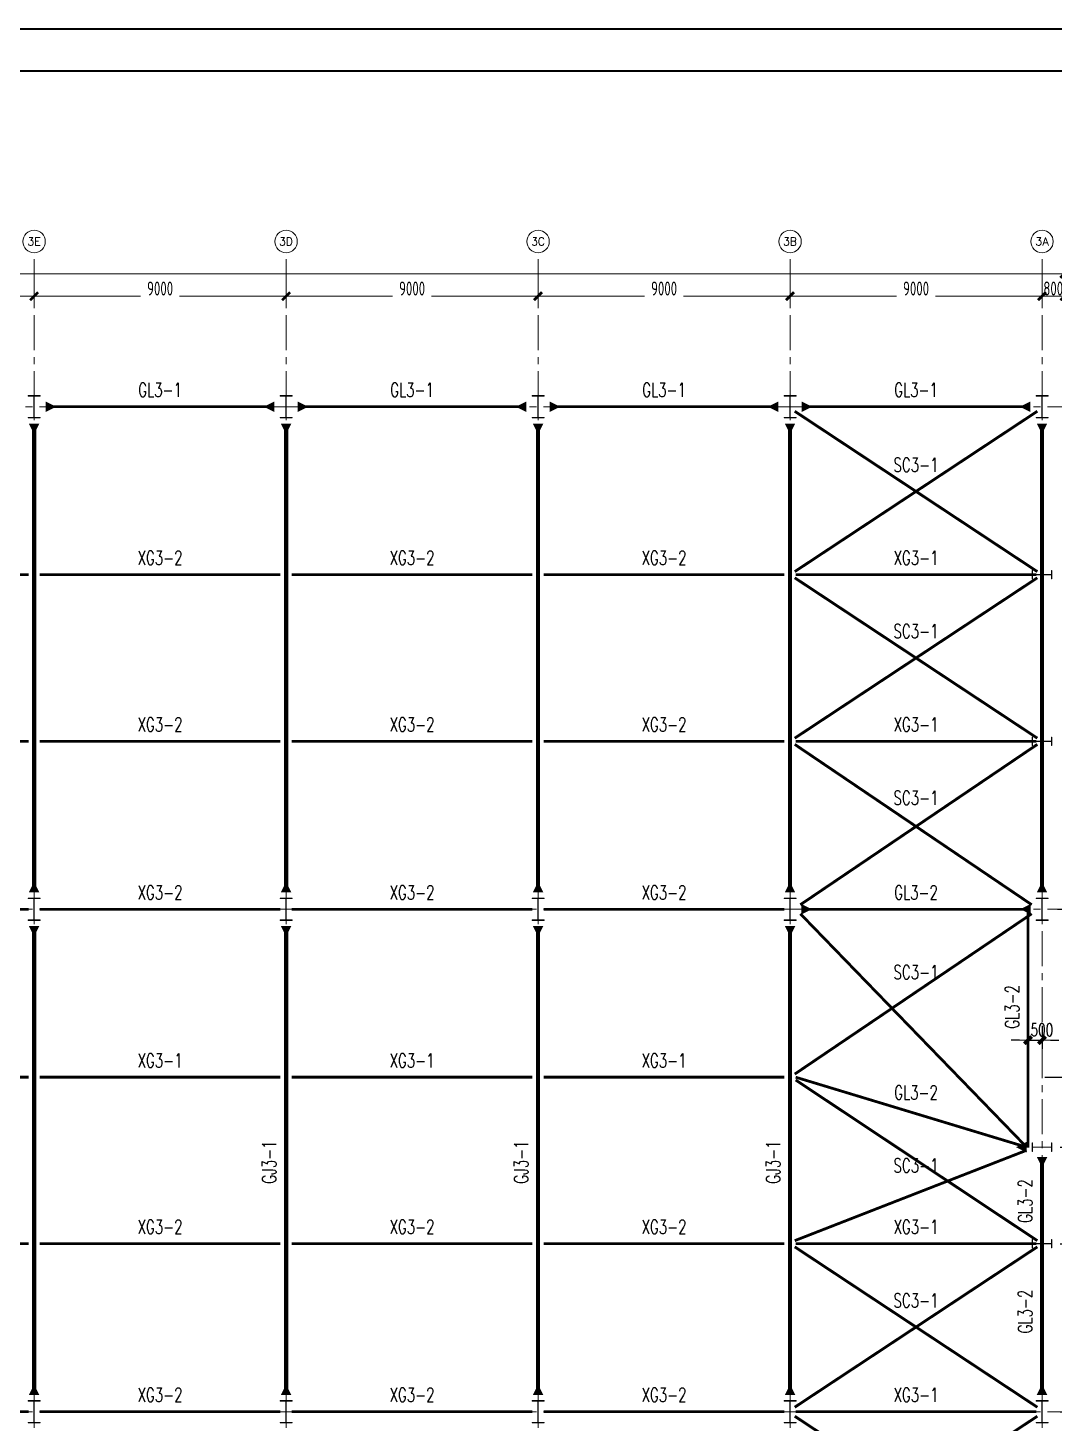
# Model space of a CAD drawing. Extents: x -1201378 to 2367219, y -619313 to 244905.
# Drawn here: x 480020 to 516673, y -219754 to -169915 of the extents above; entities that cross this region are included whole.
import ezdxf
from ezdxf.enums import TextEntityAlignment as Align

# ---------------------------------------------------------------- set-up
doc = ezdxf.new("R2010")
doc.units = 0
doc.header["$LTSCALE"] = 1000
doc.linetypes.add('CENTER', pattern=[2, 1.25, -0.25, 0.25, -0.25])
doc.layers.get('0').update_dxf_attribs({"linetype": 'CONTINUOUS'})
doc.layers.get('Defpoints').update_dxf_attribs({"linetype": 'CONTINUOUS'})
doc.layers.add('0-cxFrame', color=155, linetype='CONTINUOUS')
doc.layers.add('A-WINDOW', color=140, linetype='CONTINUOUS')
for name, color, linetype, lineweight in [('0-cxText', 131, 'CONTINUOUS', 25), ('S-axis', 111, 'CONTINUOUS', 0), ('S-bea', 40, 'CONTINUOUS', 0), ('S-col', 2, 'CONTINUOUS', 0), ('S-dim', 81, 'CONTINUOUS', 0), ('S-dote', 5, 'CENTER', 0), ('THIN', 7, 'CONTINUOUS', 0), ('柱间支撑', 6, 'CENTER', 0), ('梁', 4, 'CONTINUOUS', 18)]:
    doc.layers.add(name, color=color, linetype=linetype, lineweight=lineweight)
doc.styles.add('_TCH_AXIS', font='COMPLEX', dxfattribs={"bigfont": 'GBCBIG'})
doc.styles.add('cx_tuming', font='simhei.ttf')
doc.styles.add('cx_tuqian1', font='')
doc.styles.add('SS1', font='tj-romans1.shx', dxfattribs={"width": 0.7, "bigfont": 'tj-hztxt1.shx'})
doc.styles.add('TSSD_Dimension', font='tssdeng.shx', dxfattribs={"width": 0.7, "bigfont": 'hztxt.shx'})
doc.styles.add('TSSD_Rein', font='tj-romans1.shx', dxfattribs={"width": 0.7, "bigfont": 'tj-hztxt.shx'})
doc.styles.add('黑体', font='simhei.ttf', dxfattribs={"width": 0.8})
doc.styles.get('cx_tuqian1').set_extended_font_data('SimSun')
doc.dimstyles.new('S-150-ARCHI', dxfattribs={"dimscale": 150, "dimtxt": 3, "dimasz": 2, "dimexe": 2, "dimexo": 2, "dimgap": 1, "dimtad": 1, "dimdec": 0, "dimzin": 0, "dimdsep": 46, "dimtxsty": 'SS1', "dimblk1": 'TT', "dimblk2": 'TT', "dimsah": 1, "dimcen": 1, "dimclrd": 256, "dimclre": 256, "dimclrt": 256, "dimadec": 0, "dimazin": 0, "dimtfac": 1, "dimtdec": 0, "dimtix": 1, "dimtmove": 2, "dimatfit": 0, "dimldrblk": 'TT', "dimfxl": 2, "dimtolj": 1, "dimtzin": 0, "dimarcsym": 0})
doc.dimstyles.new('TSSD_200_200', dxfattribs={"dimtxt": 500, "dimasz": 200, "dimexe": 200, "dimexo": 500, "dimgap": 200, "dimtad": 1, "dimdec": 0, "dimzin": 0, "dimdsep": 46, "dimtxsty": 'TSSD_Dimension', "dimblk": 'ARCHTICK', "dimcen": 0, "dimdle": 200, "dimclrt": 7, "dimadec": 0, "dimazin": 0, "dimtfac": 1, "dimtdec": 0, "dimtix": 1, "dimtmove": 2, "dimatfit": 3, "dimfxl": 1, "dimtolj": 1, "dimtzin": 0, "dimarcsym": 0})

# ---------------------------------------------------------------- blocks, each defined once
blk = doc.blocks.new('w42343243')
at = {"layer": 'S-col'}
blk.add_lwpolyline([(-165069, 621020), (-164639, 621020), (-164639, 621002), (-164848, 621002), (-164848, 620238), (-164639, 620238), (-164639, 620220), (-165069, 620220), (-165069, 620238), (-164860, 620238), (-164860, 621002), (-165069, 621002)], close=True, dxfattribs=at)
blk = doc.blocks.new('42343')
at = {"layer": 'A-WINDOW'}
for p in [(0, 100), (9000, 100), (18000, 100), (27000, 100), (36000, 100), (0, -17850), (9000, -17850), (18000, -17850), (27000, -17850), (36000, -17850), (0, -35800), (9000, -35800), (18000, -35800), (27000, -35800), (36000, -35800)]:
    blk.add_blockref('w42343243', p, dxfattribs=at)
blk = doc.blocks.new('_ArchTick')
at = {"color": 0, "linetype": 'ByBlock', "const_width": 0.5}
blk.add_lwpolyline([(-0.71, -0.71), (0.71, 0.71)], dxfattribs=at)
blk = doc.blocks.new('*D477')
at = {"layer": 'Defpoints', "color": 0, "transparency": 16777216}
for p in [(-119758, -279500), (-128758, -280358), (-119758, -280358)]:
    blk.add_point(p, dxfattribs=at)
at = {"layer": 'S-axis', "color": 0, "lineweight": -2, "transparency": 16777216}
for p, q in [((-128958, -279500), (-124957, -279500)), ((-128758, -279858), (-128758, -279300)), ((-119558, -279500), (-123560, -279500)), ((-119758, -279858), (-119758, -279300))]:
    blk.add_line(p, q, dxfattribs=at)
at = {"layer": 'S-axis', "color": 0, "lineweight": -2, "transparency": 16777216, "xscale": 200, "yscale": 200, "zscale": 200, "rotation": 180}
blk.add_blockref('_ArchTick', (-128758, -279500), dxfattribs=at)
at = {"layer": 'S-axis', "color": 0, "lineweight": -2, "transparency": 16777216, "xscale": 200, "yscale": 200, "zscale": 200}
blk.add_blockref('_ArchTick', (-119758, -279500), dxfattribs=at)
at = {"layer": 'S-axis', "color": 7, "transparency": 16777216, "insert": (-124258, -279225), "char_height": 500, "attachment_point": 5, "style": 'TSSD_Dimension'}
blk.add_mtext('\\A1;9000', dxfattribs=at)
blk = doc.blocks.new('*D478')
at = {"layer": 'Defpoints', "color": 0, "transparency": 16777216}
for p in [(-110758, -279500), (-119758, -280358), (-110758, -280358)]:
    blk.add_point(p, dxfattribs=at)
at = {"layer": 'S-axis', "color": 0, "lineweight": -2, "transparency": 16777216}
for p, q in [((-119958, -279500), (-115957, -279500)), ((-119758, -279858), (-119758, -279300)), ((-110558, -279500), (-114560, -279500)), ((-110758, -279858), (-110758, -279300))]:
    blk.add_line(p, q, dxfattribs=at)
at = {"layer": 'S-axis', "color": 0, "lineweight": -2, "transparency": 16777216, "xscale": 200, "yscale": 200, "zscale": 200, "rotation": 180}
blk.add_blockref('_ArchTick', (-119758, -279500), dxfattribs=at)
at = {"layer": 'S-axis', "color": 0, "lineweight": -2, "transparency": 16777216, "xscale": 200, "yscale": 200, "zscale": 200}
blk.add_blockref('_ArchTick', (-110758, -279500), dxfattribs=at)
at = {"layer": 'S-axis', "color": 7, "transparency": 16777216, "insert": (-115258, -279225), "char_height": 500, "attachment_point": 5, "style": 'TSSD_Dimension'}
blk.add_mtext('\\A1;9000', dxfattribs=at)
blk = doc.blocks.new('*D479')
at = {"layer": 'Defpoints', "color": 0, "transparency": 16777216}
for p in [(-101758, -279500), (-110758, -280358), (-101758, -280358)]:
    blk.add_point(p, dxfattribs=at)
at = {"layer": 'S-axis', "color": 0, "lineweight": -2, "transparency": 16777216}
for p, q in [((-110958, -279500), (-106957, -279500)), ((-110758, -279858), (-110758, -279300)), ((-101558, -279500), (-105560, -279500)), ((-101758, -279858), (-101758, -279300))]:
    blk.add_line(p, q, dxfattribs=at)
at = {"layer": 'S-axis', "color": 0, "lineweight": -2, "transparency": 16777216, "xscale": 200, "yscale": 200, "zscale": 200, "rotation": 180}
blk.add_blockref('_ArchTick', (-110758, -279500), dxfattribs=at)
at = {"layer": 'S-axis', "color": 0, "lineweight": -2, "transparency": 16777216, "xscale": 200, "yscale": 200, "zscale": 200}
blk.add_blockref('_ArchTick', (-101758, -279500), dxfattribs=at)
at = {"layer": 'S-axis', "color": 7, "transparency": 16777216, "insert": (-106258, -279225), "char_height": 500, "attachment_point": 5, "style": 'TSSD_Dimension'}
blk.add_mtext('\\A1;9000', dxfattribs=at)
blk = doc.blocks.new('*D480')
at = {"layer": 'Defpoints', "color": 0, "transparency": 16777216}
for p in [(-92758, -279500), (-101758, -280358), (-92758, -280358)]:
    blk.add_point(p, dxfattribs=at)
at = {"layer": 'S-axis', "color": 0, "lineweight": -2, "transparency": 16777216}
for p, q in [((-101958, -279500), (-97957, -279500)), ((-101758, -279858), (-101758, -279300)), ((-92558, -279500), (-96560, -279500)), ((-92758, -279858), (-92758, -279300))]:
    blk.add_line(p, q, dxfattribs=at)
at = {"layer": 'S-axis', "color": 0, "lineweight": -2, "transparency": 16777216, "xscale": 200, "yscale": 200, "zscale": 200, "rotation": 180}
blk.add_blockref('_ArchTick', (-101758, -279500), dxfattribs=at)
at = {"layer": 'S-axis', "color": 0, "lineweight": -2, "transparency": 16777216, "xscale": 200, "yscale": 200, "zscale": 200}
blk.add_blockref('_ArchTick', (-92758, -279500), dxfattribs=at)
at = {"layer": 'S-axis', "color": 7, "transparency": 16777216, "insert": (-97258, -279225), "char_height": 500, "attachment_point": 5, "style": 'TSSD_Dimension'}
blk.add_mtext('\\A1;9000', dxfattribs=at)
blk = doc.blocks.new('*D481')
at = {"layer": 'Defpoints', "color": 0, "transparency": 16777216}
for p in [(-83758, -279500), (-92758, -280358), (-83758, -280358)]:
    blk.add_point(p, dxfattribs=at)
at = {"layer": 'S-axis', "color": 0, "lineweight": -2, "transparency": 16777216}
for p, q in [((-92958, -279500), (-88957, -279500)), ((-92758, -279858), (-92758, -279300)), ((-83558, -279500), (-87560, -279500)), ((-83758, -279858), (-83758, -279300))]:
    blk.add_line(p, q, dxfattribs=at)
at = {"layer": 'S-axis', "color": 0, "lineweight": -2, "transparency": 16777216, "xscale": 200, "yscale": 200, "zscale": 200, "rotation": 180}
blk.add_blockref('_ArchTick', (-92758, -279500), dxfattribs=at)
at = {"layer": 'S-axis', "color": 0, "lineweight": -2, "transparency": 16777216, "xscale": 200, "yscale": 200, "zscale": 200}
blk.add_blockref('_ArchTick', (-83758, -279500), dxfattribs=at)
at = {"layer": 'S-axis', "color": 7, "transparency": 16777216, "insert": (-88258, -279225), "char_height": 500, "attachment_point": 5, "style": 'TSSD_Dimension'}
blk.add_mtext('\\A1;9000', dxfattribs=at)
blk = doc.blocks.new('*D482')
at = {"layer": 'Defpoints', "color": 0, "transparency": 16777216}
for p in [(-82958, -279500), (-83758, -280358), (-82958, -280358)]:
    blk.add_point(p, dxfattribs=at)
at = {"layer": 'S-axis', "color": 0, "lineweight": -2, "transparency": 16777216}
for p, q in [((-83958, -279500), (-82758, -279500)), ((-83758, -279858), (-83758, -279300)), ((-82958, -279858), (-82958, -279300))]:
    blk.add_line(p, q, dxfattribs=at)
at = {"layer": 'S-axis', "color": 0, "lineweight": -2, "transparency": 16777216, "xscale": 200, "yscale": 200, "zscale": 200, "rotation": 180}
blk.add_blockref('_ArchTick', (-83758, -279500), dxfattribs=at)
at = {"layer": 'S-axis', "color": 0, "lineweight": -2, "transparency": 16777216, "xscale": 200, "yscale": 200, "zscale": 200}
blk.add_blockref('_ArchTick', (-82958, -279500), dxfattribs=at)
at = {"layer": 'S-axis', "color": 7, "transparency": 16777216, "insert": (-83358, -279225), "char_height": 500, "attachment_point": 5, "style": 'TSSD_Dimension'}
blk.add_mtext('\\A1;800', dxfattribs=at)
blk = doc.blocks.new('*D483')
at = {"layer": 'Defpoints', "color": 0, "transparency": 16777216}
for p in [(-82958, -278700), (-268658, -280258), (-82958, -280258)]:
    blk.add_point(p, dxfattribs=at)
at = {"layer": 'S-axis', "color": 0, "lineweight": -2, "transparency": 16777216}
for p, q in [((-268658, -279758), (-268658, -278500)), ((-82958, -279758), (-82958, -278500)), ((-268858, -278700), (-176749, -278700)), ((-82758, -278700), (-174868, -278700))]:
    blk.add_line(p, q, dxfattribs=at)
at = {"layer": 'S-axis', "color": 0, "lineweight": -2, "transparency": 16777216, "xscale": 200, "yscale": 200, "zscale": 200, "rotation": 180}
blk.add_blockref('_ArchTick', (-268658, -278700), dxfattribs=at)
at = {"layer": 'S-axis', "color": 0, "lineweight": -2, "transparency": 16777216, "xscale": 200, "yscale": 200, "zscale": 200}
blk.add_blockref('_ArchTick', (-82958, -278700), dxfattribs=at)
at = {"layer": 'S-axis', "color": 7, "transparency": 16777216, "insert": (-175808, -278425), "char_height": 500, "attachment_point": 5, "style": 'TSSD_Dimension'}
blk.add_mtext('\\A1;185700', dxfattribs=at)
blk = doc.blocks.new('TK22.A0 L(Dragon)')
at = {"layer": '0-cxFrame', "color": 7, "const_width": 0.5}
blk.add_lwpolyline([(0, 0), (-1486, 0), (-1486, 841), (0, 841)], close=True, dxfattribs=at)
at = {"layer": '0-cxFrame', "const_width": 0.5}
blk.add_lwpolyline([(-80, 10), (-1466, 10), (-1466, 831), (-80, 831)], close=True, dxfattribs=at)
at = {"style": '黑体', "flags": 4}
blk.add_attdef('图幅', text='', height=3.3, dxfattribs=at).set_placement((-40, 3), align=Align.RIGHT)
at = {"layer": '0-cxText', "flags": 4}
for tag, height, style, p in [('建设单位', 3.5, 'cx_tuming', (-45, 240)), ('项目名称', 3.5, 'cx_tuming', (-45, 210)), ('子项名称', 3.5, 'cx_tuming', (-45, 180)), ('工程编号', 3.3, 'cx_tuqian1', (-35, 165)), ('图名1', 3.5, 'cx_tuming', (-45, 87)), ('图名2', 3.5, 'cx_tuming', (-45, 79)), ('图名3', 3.5, 'cx_tuming', (-45, 71)), ('出图日期', 3.3, 'cx_tuqian1', (-39, 60)), ('专业', 3.3, 'cx_tuqian1', (-55, 52)), ('图号', 3.3, 'cx_tuqian1', (-55, 44)), ('版次', 3.3, 'cx_tuqian1', (-20, 44))]:
    blk.add_attdef(tag, text='', height=height, dxfattribs=dict(at, style=style)).set_placement(p, align=Align.MIDDLE)
at = {"layer": 'Defpoints', "color": 6, "flags": 4}
for tag, height, style, p in [('tufu', 3.3, '黑体', (-12, 12)), ('dwfname', 4, 'cx_tuqian1', (-80, 3))]:
    blk.add_attdef(tag, text='', height=height, dxfattribs=dict(at, style=style)).set_placement(p, align=Align.RIGHT)
blk = doc.blocks.new('nt66')
at = {"layer": 'S-col'}
blk.add_lwpolyline([(-195790, 766820), (-195490, 766820), (-195490, 766808), (-195636, 766808), (-195636, 766132), (-195490, 766132), (-195490, 766120), (-195790, 766120), (-195790, 766132), (-195644, 766132), (-195644, 766808), (-195790, 766808)], close=True, dxfattribs=at)
blk = doc.blocks.new('TT')
blk.add_line((-0.97, 0), (0.97, 0))
at = {"const_width": 0.45}
blk.add_lwpolyline([(-0.44, -0.44), (0.44, 0.44)], dxfattribs=at)
blk = doc.blocks.new('*D5970')
at = {"layer": 'Defpoints', "color": 0, "transparency": 16777216}
for p in [(516490, -201398), (516042, -207398), (517595, -207398)]:
    blk.add_point(p, dxfattribs=at)
at = {"layer": 'S-dim', "lineweight": -2, "transparency": 16777216}
for p, q in [((516790, -201398), (517895, -201398)), ((517595, -201698), (517595, -207098)), ((516342, -207398), (517895, -207398))]:
    blk.add_line(p, q, dxfattribs=at)
at = {"layer": 'S-dim', "lineweight": -2, "transparency": 16777216, "xscale": 300, "yscale": 300, "zscale": 300}
for p, rotation in [((517595, -201398), 90), ((517595, -207398), 270)]:
    blk.add_blockref('TT', p, dxfattribs=dict(at, rotation=rotation))
at = {"layer": 'S-dim', "transparency": 16777216, "insert": (517220, -204398), "char_height": 450, "attachment_point": 5, "rotation": 90, "style": 'SS1'}
blk.add_mtext('\\A1;6000', dxfattribs=at)
blk = doc.blocks.new('*D5971')
at = {"layer": 'Defpoints', "color": 0, "transparency": 16777216}
for p in [(516042, -207398), (516592, -209898), (517595, -209898)]:
    blk.add_point(p, dxfattribs=at)
at = {"layer": 'S-dim', "lineweight": -2, "transparency": 16777216}
for p, q in [((516342, -207398), (517895, -207398)), ((517595, -207698), (517595, -209598)), ((516892, -209898), (517895, -209898))]:
    blk.add_line(p, q, dxfattribs=at)
at = {"layer": 'S-dim', "lineweight": -2, "transparency": 16777216, "xscale": 300, "yscale": 300, "zscale": 300}
for p, rotation in [((517595, -207398), 90), ((517595, -209898), 270)]:
    blk.add_blockref('TT', p, dxfattribs=dict(at, rotation=rotation))
at = {"layer": 'S-dim', "transparency": 16777216, "insert": (517220, -208648), "char_height": 450, "attachment_point": 5, "rotation": 90, "style": 'SS1'}
blk.add_mtext('\\A1;2500', dxfattribs=at)
blk = doc.blocks.new('*D5972')
at = {"layer": 'Defpoints', "color": 0, "transparency": 16777216}
for p in [(516592, -209898), (516592, -213348), (517595, -213348)]:
    blk.add_point(p, dxfattribs=at)
at = {"layer": 'S-dim', "lineweight": -2, "transparency": 16777216}
for p, q in [((516892, -209898), (517895, -209898)), ((517595, -210198), (517595, -213048)), ((516892, -213348), (517895, -213348))]:
    blk.add_line(p, q, dxfattribs=at)
at = {"layer": 'S-dim', "lineweight": -2, "transparency": 16777216, "xscale": 300, "yscale": 300, "zscale": 300}
for p, rotation in [((517595, -209898), 90), ((517595, -213348), 270)]:
    blk.add_blockref('TT', p, dxfattribs=dict(at, rotation=rotation))
at = {"layer": 'S-dim', "transparency": 16777216, "insert": (517220, -211623), "char_height": 450, "attachment_point": 5, "rotation": 90, "style": 'SS1'}
blk.add_mtext('\\A1;3450', dxfattribs=at)
blk = doc.blocks.new('*D5973')
at = {"layer": 'Defpoints', "color": 0, "transparency": 16777216}
for p in [(516592, -213348), (516592, -219348), (517595, -219348)]:
    blk.add_point(p, dxfattribs=at)
at = {"layer": 'S-dim', "lineweight": -2, "transparency": 16777216}
for p, q in [((516892, -213348), (517895, -213348)), ((517595, -213648), (517595, -219048)), ((516892, -219348), (517895, -219348))]:
    blk.add_line(p, q, dxfattribs=at)
at = {"layer": 'S-dim', "lineweight": -2, "transparency": 16777216, "xscale": 300, "yscale": 300, "zscale": 300}
for p, rotation in [((517595, -213348), 90), ((517595, -219348), 270)]:
    blk.add_blockref('TT', p, dxfattribs=dict(at, rotation=rotation))
at = {"layer": 'S-dim', "transparency": 16777216, "insert": (517220, -216348), "char_height": 450, "attachment_point": 5, "rotation": 90, "style": 'SS1'}
blk.add_mtext('\\A1;6000', dxfattribs=at)
blk = doc.blocks.new('*D6475')
at = {"layer": 'Defpoints', "color": 0, "transparency": 16777216}
for p in [(515742, -205266), (516242, -205266), (516242, -206079)]:
    blk.add_point(p, dxfattribs=at)
at = {"layer": 'S-dim', "lineweight": -2, "transparency": 16777216}
for p, q in [((515742, -205566), (515742, -206379)), ((516242, -205566), (516242, -206379)), ((515442, -206079), (515142, -206079)), ((515742, -206079), (516242, -206079)), ((516542, -206079), (516842, -206079))]:
    blk.add_line(p, q, dxfattribs=at)
at = {"layer": 'S-dim', "lineweight": -2, "transparency": 16777216, "xscale": 300, "yscale": 300, "zscale": 300}
blk.add_blockref('TT', (515742, -206079), dxfattribs=at)
at = {"layer": 'S-dim', "lineweight": -2, "transparency": 16777216, "xscale": 300, "yscale": 300, "zscale": 300, "rotation": 180}
blk.add_blockref('TT', (516242, -206079), dxfattribs=at)
at = {"layer": 'S-dim', "transparency": 16777216, "insert": (516236, -205704), "char_height": 450, "attachment_point": 5, "style": 'SS1'}
blk.add_mtext('\\A1;500', dxfattribs=at)
blk = doc.blocks.new('3#轴网')
at = {"layer": 'S-axis'}
for centre in [(-119758.5, -277544.2), (-110758.5, -277544.2), (-101758.5, -277544.2), (-92758.5, -277544.2), (-83758.5, -277544.2)]:
    blk.add_circle(centre, 400, dxfattribs=at)
at = {"layer": 'S-dote'}
for p, q in [((-119758.5, -363428.2), (-119758.5, -277944.2)), ((-110758.5, -363428.2), (-110758.5, -277944.2)), ((-101758.5, -363428.2), (-101758.5, -277944.2)), ((-92758.5, -363428.2), (-92758.5, -277944.2)), ((-83758.5, -363428.2), (-83758.5, -277944.2)), ((-78316.2, -283448.2), (-273210.6, -283448.2)), ((-78316.2, -301398.2), (-273210.6, -301398.2)), ((-78316.2, -319348.2), (-273210.6, -319348.2))]:
    blk.add_line(p, q, dxfattribs=at)
at = {"layer": 'S-axis', "style": '_TCH_AXIS'}
for s, height, p, p2 in [('3E', 288.12, (-119998.6, -277688.3), (-119518.4, -277688.3)), ('3D', 282.17, (-111000.3, -277685.3), (-110516.6, -277685.3)), ('3C', 294.28, (-101996.7, -277691.4), (-101520.2, -277691.4)), ('3B', 282.17, (-93000.3, -277685.3), (-92516.6, -277685.3)), ('3A', 276.42, (-84002, -277682.4), (-83515, -277682.4))]:
    blk.add_text(s, height=height, dxfattribs=at).set_placement(p, p2, align=Align.FIT)
at = {"layer": 'S-axis'}
for base, p1, p2, picture, middle in [((-82958.5, -278700.4), (-268658.5, -280258.4), (-82958.5, -280258.4), '*D483', (-175808.5, -278425.4)), ((-119758.5, -279500.4), (-128758.5, -280358.4), (-119758.5, -280358.4), '*D477', (-124258.5, -279225.4)), ((-110758.5, -279500.4), (-119758.5, -280358.4), (-110758.5, -280358.4), '*D478', (-115258.5, -279225.4)), ((-101758.5, -279500.4), (-110758.5, -280358.4), (-101758.5, -280358.4), '*D479', (-106258.5, -279225.4)), ((-92758.5, -279500.4), (-101758.5, -280358.4), (-92758.5, -280358.4), '*D480', (-97258.5, -279225.4)), ((-83758.5, -279500.4), (-92758.5, -280358.4), (-83758.5, -280358.4), '*D481', (-88258.5, -279225.4)), ((-82958.5, -279500.4), (-83758.5, -280358.4), (-82958.5, -280358.4), '*D482', (-83358.5, -279225.4))]:
    dim = blk.add_linear_dim(base=base, p1=p1, p2=p2, angle=0, dimstyle='TSSD_200_200', dxfattribs=at)
    dim.commit()
    dim.dimension.update_dxf_attribs({"geometry": picture, "text_midpoint": middle, "dimtype": 161})

msp = doc.modelspace()

# ---------------------------------------------------------------- linework, layer by layer
at = {"layer": 'S-bea'}
for points in [[(480656.5, -183448.2, 375, 0, 0), (481031.5, -183448.2, 375, 0, 0)], [(488826.5, -183448.2, 375, 0, 0), (488451.5, -183448.2, 375, 0, 0)], [(489656.5, -183448.2, 375, 0, 0), (490031.5, -183448.2, 375, 0, 0)], [(497826.5, -183448.2, 375, 0, 0), (497451.5, -183448.2, 375, 0, 0)], [(498656.5, -183448.2, 375, 0, 0), (499031.5, -183448.2, 375, 0, 0)], [(506826.5, -183448.2, 375, 0, 0), (506451.5, -183448.2, 375, 0, 0)], [(507656.5, -183448.2, 375, 0, 0), (508031.5, -183448.2, 375, 0, 0)], [(515826.5, -183448.2, 375, 0, 0), (515451.5, -183448.2, 375, 0, 0)], [(480241.5, -184048.2, 375, 0, 0), (480241.5, -184423.2, 375, 0, 0)], [(489241.5, -184048.2, 375, 0, 0), (489241.5, -184423.2, 375, 0, 0)], [(498241.5, -184048.2, 375, 0, 0), (498241.5, -184423.2, 375, 0, 0)], [(507241.5, -184048.2, 375, 0, 0), (507241.5, -184423.2, 375, 0, 0)], [(516241.5, -184048.2, 375, 0, 0), (516241.5, -184423.2, 375, 0, 0)], [(480241.5, -200798.2, 375, 0, 0), (480241.5, -200423.2, 375, 0, 0)], [(489241.5, -200798.2, 375, 0, 0), (489241.5, -200423.2, 375, 0, 0)], [(498241.5, -200798.2, 375, 0, 0), (498241.5, -200423.2, 375, 0, 0)], [(507241.5, -200798.2, 375, 0, 0), (507241.5, -200423.2, 375, 0, 0)], [(516241.5, -200798.2, 375, 0, 0), (516241.5, -200423.2, 375, 0, 0)], [(507641.5, -201398.2, 375, 0, 0), (508016.5, -201398.2, 375, 0, 0)], [(515841.5, -201398.2, 375, 0, 0), (515466.5, -201398.2, 375, 0, 0)], [(480241.5, -201998.2, 375, 0, 0), (480241.5, -202373.2, 375, 0, 0)], [(489241.5, -201998.2, 375, 0, 0), (489241.5, -202373.2, 375, 0, 0)], [(498241.5, -201998.2, 375, 0, 0), (498241.5, -202373.2, 375, 0, 0)], [(507241.5, -201998.2, 375, 0, 0), (507241.5, -202373.2, 375, 0, 0)], [(515691.7, -209898.2, 375, 0, 0), (515316.7, -209898.2, 375, 0, 0)], [(516241.5, -210248.2, 375, 0, 0), (516241.5, -210623.2, 375, 0, 0)], [(480241.5, -218748.2, 375, 0, 0), (480241.5, -218373.2, 375, 0, 0)], [(489241.5, -218748.2, 375, 0, 0), (489241.5, -218373.2, 375, 0, 0)], [(498241.5, -218748.2, 375, 0, 0), (498241.5, -218373.2, 375, 0, 0)], [(507241.5, -218748.2, 375, 0, 0), (507241.5, -218373.2, 375, 0, 0)], [(516241.5, -218748.2, 375, 0, 0), (516241.5, -218373.2, 375, 0, 0)]]:
    msp.add_lwpolyline(points, format="xyseb", dxfattribs=at)
at = {"layer": 'S-bea', "const_width": 150}
for points in [[(480241.5, -184048.2), (480241.5, -200798.2)], [(489241.5, -184048.2), (489241.5, -200798.2)], [(498241.5, -184048.2), (498241.5, -200798.2)], [(507241.5, -184048.2), (507241.5, -200798.2)], [(516241.5, -184048.2), (516241.5, -200798.2)], [(480241.5, -201998.2), (480241.5, -218748.2)], [(489241.5, -201998.2), (489241.5, -218748.2)], [(498241.5, -201998.2), (498241.5, -218748.2)], [(507241.5, -201998.2), (507241.5, -218748.2)], [(516241.5, -210248.2), (516241.5, -218748.2)]]:
    msp.add_lwpolyline(points, dxfattribs=at)
at = {"layer": 'S-bea', "color": 1, "const_width": 100}
msp.add_lwpolyline([(515741.5, -201398.2), (515741.5, -209913.3)], dxfattribs=at)
at = {"layer": '柱间支撑', "linetype": 'Continuous', "const_width": 100}
for points in [[(507408.4, -189337.9), (516074.7, -183608.5)], [(507408.4, -183608.5), (516074.7, -189337.9)], [(471441.5, -189448.2), (480041.5, -189448.2)], [(480441.5, -189448.2), (489041.5, -189448.2)], [(489441.5, -189448.2), (498041.5, -189448.2)], [(498441.5, -189448.2), (507041.5, -189448.2)], [(507408.4, -195287.9), (516074.7, -189558.5)], [(507408.4, -189558.5), (516074.7, -195287.9)], [(507441.5, -189448.2), (516041.5, -189448.2)], [(471441.5, -195398.2), (480041.5, -195398.2)], [(480441.5, -195398.2), (489041.5, -195398.2)], [(489441.5, -195398.2), (498041.5, -195398.2)], [(498441.5, -195398.2), (507041.5, -195398.2)], [(507441.5, -195398.2), (516041.5, -195398.2)], [(507408.4, -195508.5), (515874.7, -201237.9)], [(507608.4, -201237.9), (516074.7, -195508.5)], [(471441.5, -201398.2), (480041.5, -201398.2)], [(480441.5, -201398.2), (489041.5, -201398.2)], [(489441.5, -201398.2), (498041.5, -201398.2)], [(498441.5, -201398.2), (507041.5, -201398.2)], [(507408.4, -207287.9), (515874.7, -201558.5)], [(507608.4, -201558.5), (515691.7, -209898.2)], [(471441.5, -207398.2), (480041.5, -207398.2)], [(480441.5, -207398.2), (489041.5, -207398.2)], [(489441.5, -207398.2), (498041.5, -207398.2)], [(498441.5, -207398.2), (507041.5, -207398.2)], [(507441.5, -207498.2), (516074.7, -213237.9)], [(507408.4, -213237.9), (515691.7, -210008.5)], [(471441.5, -213348.2), (480041.5, -213348.2)], [(480441.5, -213348.2), (489041.5, -213348.2)], [(489441.5, -213348.2), (498041.5, -213348.2)], [(498441.5, -213348.2), (507041.5, -213348.2)], [(507441.5, -213348.2), (516041.5, -213348.2)], [(507408.4, -219187.9), (516074.7, -213458.5)], [(507408.4, -213458.5), (516074.7, -219187.9)], [(471441.5, -219348.2), (480041.5, -219348.2)], [(480441.5, -219348.2), (489041.5, -219348.2)], [(489441.5, -219348.2), (498041.5, -219348.2)], [(498441.5, -219348.2), (507041.5, -219348.2)], [(507408.4, -225237.9), (516074.7, -219508.5)], [(507408.4, -219508.5), (516074.7, -225237.9)], [(507441.5, -219348.2), (516041.5, -219348.2)]]:
    msp.add_lwpolyline(points, dxfattribs=at)
at = {"layer": '梁', "linetype": 'Continuous', "const_width": 100}
for points in [[(480656.5, -183448.2), (488826.5, -183448.2)], [(489656.5, -183448.2), (497826.5, -183448.2)], [(498656.5, -183448.2), (506826.5, -183448.2)], [(507656.5, -183448.2), (515826.5, -183448.2)], [(507641.5, -201398.2), (515841.5, -201398.2)], [(507441.5, -207398.2), (515691.7, -209898.2)]]:
    msp.add_lwpolyline(points, dxfattribs=at)

# ---------------------------------------------------------------- block references
at = {"layer": '0-cxFrame', "xscale": 150, "yscale": 150, "zscale": 150}
msp.add_blockref('TK22.A0 L(Dragon)', (535008.3, -296102.2), dxfattribs=at)
at = {"layer": 'S-axis'}
msp.add_blockref('3#轴网', (600000, 100000), dxfattribs=at)
at = {"layer": 'S-col'}
msp.add_blockref('42343', (645095.7, -804168.2), dxfattribs=at)
at = {"layer": 'S-col', "rotation": 90}
for p in [(1282711.7, 6191.8), (1282711.7, 241.8), (1282711.7, -14258.2), (1282711.7, -17708.2)]:
    msp.add_blockref('nt66', p, dxfattribs=at)

# ---------------------------------------------------------------- texts
at = {"layer": 'THIN', "style": 'TSSD_Rein', "width": 0.7}
for s, p in [('GL3-1', (484741.5, -183248.2)), ('GL3-1', (493741.5, -183248.2)), ('GL3-1', (502741.5, -183248.2)), ('GL3-1', (511741.5, -183248.2)), ('SC3-1', (511739.9, -185919.5)), ('XG3-2', (484741.5, -189248.2)), ('XG3-2', (493741.5, -189248.2)), ('XG3-2', (502741.5, -189248.2)), ('XG3-1', (511741.5, -189248.2)), ('SC3-1', (511739.9, -191869.5)), ('XG3-2', (484741.5, -195198.2)), ('XG3-2', (493741.5, -195198.2)), ('XG3-2', (502741.5, -195198.2)), ('XG3-1', (511741.5, -195198.2)), ('SC3-1', (511739.9, -197819.5)), ('XG3-2', (484741.5, -201198.2)), ('XG3-2', (493741.5, -201198.2)), ('XG3-2', (502741.5, -201198.2)), ('GL3-2', (511741.5, -201198.2)), ('SC3-1', (511739.9, -204051.9)), ('XG3-1', (484741.5, -207198.2)), ('XG3-1', (493741.5, -207198.2)), ('XG3-1', (502741.5, -207198.2)), ('GL3-2', (511741.5, -208346.7)), ('SC3-1', (511739.9, -210952.8)), ('XG3-2', (484741.5, -213148.2)), ('XG3-2', (493741.5, -213148.2)), ('XG3-2', (502741.5, -213148.2)), ('XG3-1', (511741.5, -213148.2)), ('SC3-1', (511739.9, -215769.5)), ('XG3-2', (484741.5, -219148.2)), ('XG3-2', (493741.5, -219148.2)), ('XG3-2', (502741.5, -219148.2)), ('XG3-1', (511741.5, -219148.2))]:
    msp.add_text(s, height=500, dxfattribs=at).set_placement(p, align=Align.BOTTOM_CENTER)
for s, p in [('GL3-2', (515574.2, -204884.4)), ('GJ3-1', (489041.5, -210430.7)), ('GJ3-1', (498041.5, -210430.7)), ('GJ3-1', (507041.5, -210430.7)), ('GL3-2', (516041.4, -211820.5)), ('GL3-2', (516041.4, -215770.6))]:
    msp.add_text(s, height=500, rotation=90, dxfattribs=at).set_placement(p, align=Align.BOTTOM_CENTER)

# ---------------------------------------------------------------- dimensions: what is measured, and where the dimension line sits
at = {"layer": 'S-dim'}
for base, p1, p2, picture, middle in [((517595, -207398.2), (516489.6, -201398.2), (516041.5, -207398.2), '*D5970', (517220, -204398.2)), ((517595, -209898.2), (516041.5, -207398.2), (516591.7, -209898.2), '*D5971', (517220, -208648.2)), ((517595, -213348.2), (516591.7, -209898.2), (516591.7, -213348.2), '*D5972', (517220, -211623.2)), ((517595, -219348.2), (516591.7, -213348.2), (516591.7, -219348.2), '*D5973', (517220, -216348.2))]:
    dim = msp.add_linear_dim(base=base, p1=p1, p2=p2, angle=90, dimstyle='S-150-ARCHI', dxfattribs=at)
    dim.commit()
    dim.dimension.update_dxf_attribs({"geometry": picture, "text_midpoint": middle})
dim = msp.add_linear_dim(base=(516241.5, -206079.5), p1=(515741.6, -205265.5), p2=(516241.5, -205265.5), dimstyle='S-150-ARCHI', dxfattribs=at)
dim.commit()
dim.dimension.update_dxf_attribs({"geometry": '*D6475', "text_midpoint": (516236.4, -205704.5), "dimtype": 160})

doc.saveas('drawing.dxf')
